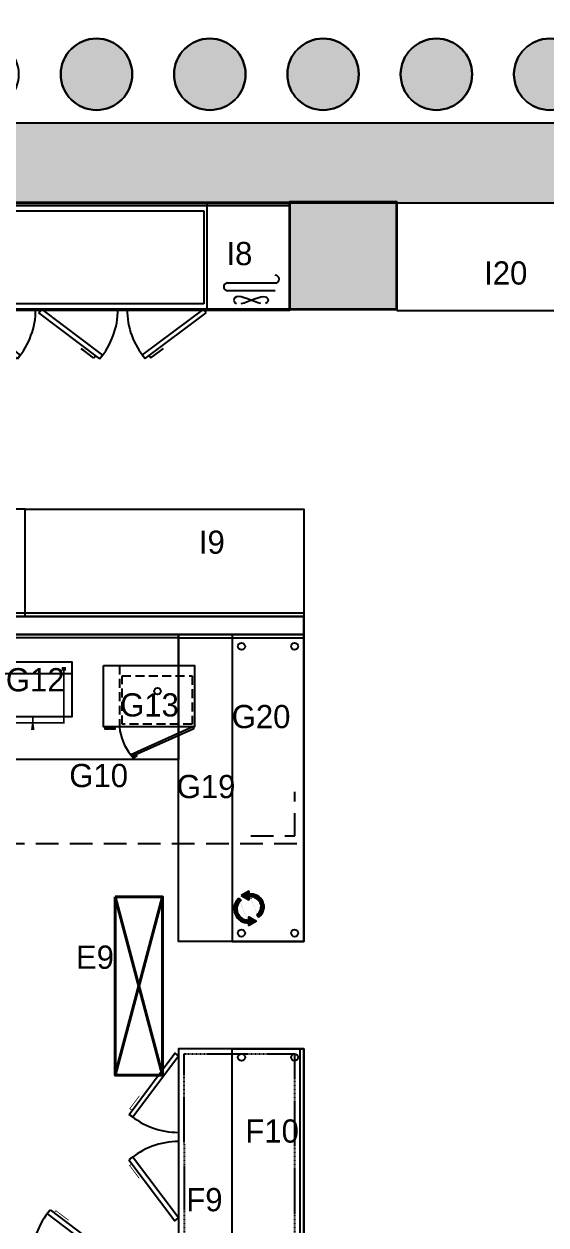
# Model space of a CAD drawing. Header units: millimetres. Extents: x -2729 to 15248, y -12439 to 5292.
# Drawn here: x 7839 to 8131, y -9259 to -8587 of the extents above; entities that cross this region are included whole.
import ezdxf

# ---------------------------------------------------------------- set-up
doc = ezdxf.new("R2010")
doc.units = ezdxf.units.MM
doc.linetypes.add('DASHED', pattern=[0.75, 0.5, -0.25])
doc.linetypes.add('HIDDENX2', pattern=[19.05, 12.7, -6.35])
for name, color, linetype in [('002 Çizgi', 7, 'Continuous'), ('OLCU', 7, 'Continuous'), ('S2000-002 Çizgi', 7, 'Continuous'), ('tefris', 39, 'Continuous')]:
    doc.layers.add(name, color=color, linetype=linetype)
for name, color, linetype, lineweight in [('DUVAR', 7, 'Continuous', 30), ('kolon_Ном_пера__60', 7, 'Continuous', 35), ('mevcut kolonlar_Ном_пера__60', 7, 'Continuous', 35)]:
    doc.layers.add(name, color=color, linetype=linetype, lineweight=lineweight)
doc.styles.add('TAKSİM', font='GOTHIC.TTF', dxfattribs={"height": 20})
pattern_1 = [(360, (5344.1859, -6880.5406), (-1e-16, -0.5588), [0.4064, -0.1524]), (270, (5344.1859, -6880.5406), (-0.5588, 0), [0.4064, -0.1524])]

# ---------------------------------------------------------------- blocks, each defined once
blk = doc.blocks.new('jhkjuhj')
at = {"layer": 'tefris'}
blk.add_circle((-2448793.21, 524949.27), 20, dxfattribs=at)
blk = doc.blocks.new('A$C34EC4B2C')
at = {"layer": 'S2000-002 Çizgi'}
for p, q in [((80.83, 87.67), (46.6, 62.05)), ((82.37, 85.61), (80.83, 87.67)), ((104.65, 85.77), (106.2, 87.82)), ((106.2, 87.82), (140.31, 62.05)), ((108.44, 86.12), (109.44, 87.44)), ((109.44, 87.44), (115.07, 83.18)), ((150.63, 85.77), (152.18, 87.82)), ((152.18, 87.82), (186.29, 62.05)), ((154.42, 86.12), (155.42, 87.44)), ((155.42, 87.44), (161.05, 83.18)), ((48.14, 60), (82.37, 85.61)), ((71.93, 83.07), (70.49, 81.99)), ((77.59, 87.3), (71.93, 83.07)), ((78.58, 85.98), (77.59, 87.3)), ((138.76, 60), (104.65, 85.77)), ((115.07, 83.18), (116.52, 82.09)), ((184.74, 60), (150.63, 85.77)), ((161.05, 83.18), (162.5, 82.09)), ((46.6, 62.05), (48.14, 60)), ((140.31, 62.05), (138.76, 60)), ((186.29, 62.05), (184.74, 60)), ((0, 0), (0, 60)), ((0, 60), (188, 60)), ((12, 54.97), (12.17, 55.71)), ((12.17, 54.24), (12, 54.97)), ((12.17, 55.71), (12.66, 56.35)), ((12.66, 53.6), (12.17, 54.24)), ((12.66, 56.35), (13.47, 56.8)), ((16.07, 56.8), (17.78, 56.35)), ((17.78, 56.35), (19.64, 55.71)), ((19.64, 54.24), (17.78, 53.6)), ((19.64, 55.71), (21.59, 54.97)), ((21.59, 54.97), (19.64, 54.24)), ((23.54, 55.71), (21.59, 54.97)), ((21.59, 54.97), (23.54, 54.24)), ((25.4, 56.35), (23.54, 55.71)), ((23.54, 54.24), (25.4, 53.6)), ((27.1, 56.8), (25.4, 56.35)), ((30.52, 56.35), (29.7, 56.8)), ((31.01, 55.71), (30.52, 56.35)), ((30.52, 53.6), (31.01, 54.24)), ((31.17, 54.97), (31.01, 55.71)), ((31.01, 54.24), (31.17, 54.97)), ((46.11, 60), (46.11, 0)), ((48, 5), (48, 57)), ((48, 57), (185, 57)), ((185, 57), (185, 5)), ((188, 2), (188, 60)), ((188, 60), (188, 0)), ((8, 49.66), (34.67, 49.66)), ((13.47, 53.14), (12.66, 53.6)), ((14.62, 52.97), (13.47, 53.14)), ((16.07, 53.14), (14.62, 52.97)), ((17.78, 53.6), (16.07, 53.14)), ((25.4, 53.6), (27.1, 53.14)), ((27.1, 53.14), (28.56, 52.97)), ((28.56, 52.97), (29.7, 53.14)), ((29.7, 53.14), (30.52, 53.6)), ((34.67, 45.32), (8, 45.32)), ((188, 2), (0, 2)), ((185, 5), (48, 5)), ((188, 0), (0, 0))]:
    blk.add_line(p, q, dxfattribs=at)
for centre, radius, start, end in [((48.14, 60), 42.75, 0, 40.24497), ((138.76, 60), 42.75, 139.49079, 180), ((184.74, 60), 42.75, 139.49079, 180), ((34.67, 47.49), 2.17, 270, 90), ((8, 43.15), 2.17, 90, 270)]:
    blk.add_arc(centre, radius, start, end, dxfattribs=at)
blk = doc.blocks.new('A$C67BA2794')
at = {"layer": 'S2000-002 Çizgi'}
blk.add_lwpolyline([(0, 7.57), (44, 7.57), (44, 38.03), (0, 38.03)], close=True, dxfattribs=at)
for points, const_width in [([(3.46, 34.35), (5.8, 34.35)], 2), ([(4.63, 34.03), (4.63, 4.11), (22, 4.11)], 1), ([(39.37, 34.03), (39.37, 4.11), (22, 4.11)], 1), ([(40.54, 34.35), (38.2, 34.35)], 2)]:
    blk.add_lwpolyline(points, dxfattribs=dict(at, const_width=const_width))
blk.add_lwpolyline([(44, 31.48), (0, 31.48)], dxfattribs=at)
blk.add_lwpolyline([(21.94, 7.48, 1, 1, 0), (21.94, 3.72, 1, 2, 0), (21.94, 0, 2, 2, 0)], format="xyseb", dxfattribs=at)
blk = doc.blocks.new('A$C5ACE57BF')
at = {"layer": 'S2000-002 Çizgi', "linetype": 'DASHED', "ltscale": 10}
blk.add_line((9, 51.89), (9, 17.49), dxfattribs=at)
at = {"layer": 'S2000-002 Çizgi'}
for points in [[(0, 51.89), (51, 51.89), (51, 17.49), (0, 17.49)], [(0.91, 17.49), (3.16, 17.49), (3.16, 16.29), (0.91, 16.29)], [(4.19, 17.49), (6.44, 17.49), (6.44, 16.29), (4.19, 16.29)], [(15.95, 1.09), (50.53, 16.66), (49.98, 17.49), (15.39, 1.92)], [(15.95, 1.09), (17.85, 2.36), (18.58, 1.27), (16.68, 0)]]:
    blk.add_lwpolyline(points, close=True, dxfattribs=at)
at = {"layer": 'S2000-002 Çizgi', "linetype": 'DASHED', "ltscale": 10}
blk.add_lwpolyline([(10.38, 46.15), (49.61, 46.15), (49.61, 18.96), (10.38, 18.96)], close=True, dxfattribs=at)
at = {"layer": 'S2000-002 Çizgi'}
blk.add_circle((30.19, 37.53), 1.85, dxfattribs=at)
blk.add_arc((36.09, 19.51), 27.17, 184.27712, 220.36586, dxfattribs=at)
blk = doc.blocks.new('A$C0E79646F')
at = {"layer": '002 Çizgi', "color": 7}
blk.add_line((2, 188), (2.02, 0), dxfattribs=at)
for points in [[(70, 188.01), (0, 188), (0.02, 0), (70.02, 0.01)], [(66.98, 171.57), (66.8, 170.11), (66.35, 168.41), (65.71, 166.54), (64.97, 164.59), (64.24, 162.65), (63.6, 160.78), (63.14, 159.08), (62.97, 157.62), (63.15, 156.48), (63.6, 155.66), (64.24, 155.17), (64.97, 155.01), (65.71, 155.17), (66.35, 155.66), (66.8, 156.48), (66.98, 157.62), (66.8, 159.08), (66.35, 160.78), (65.71, 162.65), (64.97, 164.59), (64.24, 166.54), (63.6, 168.41), (63.14, 170.11), (62.97, 171.57), (63.14, 172.71), (63.6, 173.53), (64.24, 174.02), (64.97, 174.18), (65.71, 174.02), (66.35, 173.53), (66.8, 172.71)], [(97.83, 62.07), (72.05, 96.18), (70.01, 94.63), (95.78, 60.52)], [(97.68, 36.7), (72.07, 2.47), (70.02, 4.01), (95.62, 38.24)]]:
    blk.add_lwpolyline(points, close=True, dxfattribs=at)
for points in [[(55.32, 177.67), (55.32, 151, -1), (50.98, 151)], [(59.67, 151), (59.67, 177.67, 1), (55.32, 177.67)]]:
    blk.add_lwpolyline(points, format="xyb", dxfattribs=at)
blk.add_lwpolyline([(2, 143), (70, 143.01)], dxfattribs=at)
at = {"layer": '002 Çizgi', "color": 7, "linetype": 'DASHED'}
blk.add_lwpolyline([(5, 140), (5.02, 3), (67.02, 3.01), (67, 140.01)], close=True, dxfattribs=at)
at = {"layer": '002 Çizgi', "color": 7, "const_width": 0.428}
for points in [[(96.13, 64.31), (97.45, 65.31), (93.19, 70.94), (92.1, 72.39)], [(95.99, 34.45), (97.32, 33.46), (93.09, 27.8), (92, 26.35)]]:
    blk.add_lwpolyline(points, dxfattribs=at)
at = {"layer": '002 Çizgi', "color": 7}
for centre, start, end in [((70.01, 94.63), 270.00505, 310.51426), ((70.02, 4.01), 49.76008, 90.00505)]:
    blk.add_arc(centre, 42.75, start, end, dxfattribs=at)
at = {"layer": 'S2000-002 Çizgi'}
blk.add_lwpolyline([(70, 186), (2, 186), (2, 188), (70, 188)], close=True, dxfattribs=at)
blk = doc.blocks.new('A$C01E77913')
at = {"layer": 'S2000-002 Çizgi'}
for points in [[(2, 26.8), (15, 26.8, -0.414214), (17, 24.8), (17, 2, -0.414214), (15, 0), (2, 0, -0.414214), (0, 2), (0, 24.8, -0.414214)], [(4, 24.8), (13, 24.8, -0.414214), (15, 22.8), (15, 4, -0.414214), (13, 2), (4, 2, -0.414214), (2, 4), (2, 22.8, -0.414214)]]:
    blk.add_lwpolyline(points, format="xyb", close=True, dxfattribs=at)
blk.add_lwpolyline([(4.71, 14.27), (12.21, 14.27), (12.21, 13.52), (4.71, 13.52)], close=True, dxfattribs=at)
blk.add_circle((8.46, 13.87), 3.82, dxfattribs=at)
blk = doc.blocks.new('A$C3596506F')
at = {"layer": '002 Çizgi', "color": 7}
for p, q in [((95.82, 135), (95.82, 0)), ((31.47, 128.52), (31.01, 127.7)), ((32.11, 129.01), (31.47, 128.52)), ((32.84, 129.17), (32.11, 129.01)), ((33.58, 129.01), (32.84, 129.17)), ((34.22, 128.52), (33.58, 129.01)), ((34.67, 127.7), (34.22, 128.52)), ((38.15, 106), (38.15, 132.67)), ((42.5, 132.67), (42.5, 106)), ((31.01, 127.7), (30.84, 126.56)), ((30.84, 126.56), (31.01, 125.1)), ((31.01, 125.1), (31.47, 123.4)), ((31.47, 123.4), (32.11, 121.54)), ((32.11, 121.54), (32.84, 119.59)), ((32.84, 119.59), (33.58, 121.54)), ((33.58, 121.54), (34.22, 123.4)), ((34.22, 123.4), (34.67, 125.1)), ((34.85, 126.56), (34.67, 127.7)), ((34.67, 125.1), (34.85, 126.56)), ((31.01, 114.07), (31.47, 115.78)), ((31.47, 115.78), (32.11, 117.64)), ((32.11, 117.64), (32.84, 119.59)), ((32.84, 119.59), (33.58, 117.64)), ((33.58, 117.64), (34.22, 115.78)), ((34.22, 115.78), (34.67, 114.07)), ((30.84, 112.62), (31.01, 114.07)), ((31.01, 111.47), (30.84, 112.62)), ((31.47, 110.66), (31.01, 111.47)), ((32.11, 110.17), (31.47, 110.66)), ((32.84, 110), (32.11, 110.17)), ((33.58, 110.17), (32.84, 110)), ((34.22, 110.66), (33.58, 110.17)), ((34.67, 111.47), (34.22, 110.66)), ((34.67, 114.07), (34.85, 112.62)), ((34.85, 112.62), (34.67, 111.47))]:
    blk.add_line(p, q, dxfattribs=at)
for points in [[(27.82, 135), (97.82, 135), (97.82, 0), (27.82, 0)], [(65.82, 0), (65.82, 135), (97.82, 135), (97.82, 0)], [(0, 63.04), (25.77, 97.15), (27.82, 95.6), (2.05, 61.49)], [(0, 35.2), (25.77, 1.09), (27.82, 2.64), (2.05, 36.75)]]:
    blk.add_lwpolyline(points, close=True, dxfattribs=at)
blk.add_lwpolyline([(95.82, 98), (27.82, 98)], dxfattribs=at)
at = {"layer": '002 Çizgi', "color": 7, "linetype": 'DASHED'}
blk.add_lwpolyline([(92.82, 95), (92.82, 3), (30.82, 3), (30.82, 95)], close=True, dxfattribs=at)
at = {"layer": '002 Çizgi', "color": 7, "const_width": 0.428}
for points in [[(1.7, 65.28), (0.38, 66.28), (4.63, 71.91), (5.72, 73.36)], [(1.7, 32.96), (0.38, 31.96), (4.63, 26.33), (5.72, 24.89)]]:
    blk.add_lwpolyline(points, dxfattribs=at)
at = {"layer": '002 Çizgi', "color": 7}
for centre, radius, start, end in [((40.32, 132.67), 2.17, 0, 180), ((44.67, 106), 2.17, 180, 0), ((27.82, 95.6), 42.75, 229.49079, 270), ((27.82, 2.64), 42.75, 90, 130.50921)]:
    blk.add_arc(centre, radius, start, end, dxfattribs=at)
at = {"layer": '002 Çizgi', "color": 7, "rotation": 90}
for p in [(95.21, 115.51), (95.21, 97.51), (95.21, 79.51), (95.21, 61.51), (95.21, 43.51), (95.21, 25.51), (95.21, 7.51)]:
    blk.add_blockref('A$C01E77913', p, dxfattribs=at)

msp = doc.modelspace()

# ---------------------------------------------------------------- hatches: boundary and pattern name
h = msp.add_hatch(color=256)
h.dxf.hatch_style = 1
h.set_gradient(color1=(142, 90, 31), color2=(242, 225, 192), tint=1, name='HEMISPHERICAL')
h.paths.add_polyline_path([(8202.846, -8687.557), (8202.846, -8642.569), (6902.799, -8642.563), (6902.802, -8687.563)])
h = msp.add_hatch(color=7)
h.paths.add_polyline_path([(7447.799, -8747.562), (7447.799, -8687.562), (7387.8, -8687.562), (7387.8, -8747.562)])
h.paths.add_polyline_path([(8047.799, -8747.562), (8047.799, -8687.562), (7987.799, -8687.562), (7987.799, -8747.562)])
at = {"layer": 'OLCU'}
h = msp.add_hatch(color=18, dxfattribs=at)
h.set_gradient(color1=(8, 8, 8), color2=(145, 145, 145), rotation=270, one_color=1, tint=0.57, name='INVCYLINDER')
h.paths.add_polyline_path([(7899.791, -8615.379, 1), (7859.791, -8615.379, 1)])
h = msp.add_hatch(color=18, dxfattribs=at)
h.set_gradient(color1=(8, 8, 8), color2=(145, 145, 145), rotation=270, one_color=1, tint=0.57, name='INVCYLINDER')
h.paths.add_polyline_path([(7963.18, -8615.38, 1), (7923.18, -8615.38, 1)])
h = msp.add_hatch(color=18, dxfattribs=at)
h.set_gradient(color1=(8, 8, 8), color2=(145, 145, 145), rotation=270, one_color=1, tint=0.57, name='INVCYLINDER')
h.paths.add_polyline_path([(8026.569, -8615.38, 1), (7986.569, -8615.38, 1)])
h = msp.add_hatch(color=18, dxfattribs=at)
h.set_gradient(color1=(8, 8, 8), color2=(145, 145, 145), rotation=270, one_color=1, tint=0.57, name='INVCYLINDER')
h.paths.add_polyline_path([(8089.958, -8615.38, 1), (8049.958, -8615.38, 1)])
h = msp.add_hatch(color=18, dxfattribs=at)
h.set_gradient(color1=(8, 8, 8), color2=(145, 145, 145), rotation=270, one_color=1, tint=0.57, name='INVCYLINDER')
h.paths.add_polyline_path([(8153.347, -8615.381, 1), (8113.347, -8615.381, 1)])
at = {"layer": 'S2000-002 Çizgi'}
h = msp.add_hatch(dxfattribs=at)
h.set_pattern_fill('ANGLE', color=256, scale=0.08, style=0)
h.set_pattern_definition(pattern_1)
edge = h.paths.add_edge_path()
edge.add_ellipse((7966.301, -9081.342), major_axis=(3.926, 3.926), ratio=1, start_angle=260.879959, end_angle=418.608866)
edge.add_line((7964.995, -9075.945), (7964.995, -9074.345))
edge.add_ellipse((7966.327, -9081.351), major_axis=(-5.043, 5.043), ratio=1, start_angle=171.716169, end_angle=325.767525, ccw=False)
edge.add_line((7970.591, -9087.068), (7969.556, -9085.841))
h.paths.add_polyline_path([(7960.817, -9075.029), (7964.995, -9072.617), (7964.995, -9077.441)])
h = msp.add_hatch(dxfattribs=at)
h.set_pattern_fill('ANGLE', color=256, scale=0.08, style=0)
h.set_pattern_definition(pattern_1)
edge = h.paths.add_edge_path()
edge.add_line((7964.995, -9088.745), (7964.995, -9090.345))
edge.add_ellipse((7964.532, -9082.553), major_axis=(5.52, 5.52), ratio=1, start_angle=87.012966, end_angle=228.400476, ccw=False)
edge.add_line((7959.307, -9076.753), (7960.663, -9077.715))
edge.add_ellipse((7964.533, -9082.561), major_axis=(4.385, 4.385), ratio=1, start_angle=83.613825, end_angle=229.270387)
h.paths.add_polyline_path([(7964.995, -9087.017), (7969.173, -9089.429), (7964.995, -9091.841)])

# ---------------------------------------------------------------- linework, layer by layer
at = {"color": 4, "lineweight": 40, "ltscale": 0.005}
for p, q in [((7890.27, -9175.597), (7916.802, -9075.801)), ((7890.27, -9075.801), (7916.802, -9175.597))]:
    msp.add_line(p, q, dxfattribs=at)
for points in [[(8202.846, -8687.562), (6902.8, -8687.562), (6902.8, -8642.563), (8202.846, -8642.563)], [(7447.799, -8687.562), (7987.772, -8687.562), (7987.772, -8747.561), (7447.799, -8747.561)], [(8047.799, -8747.561), (8202.846, -8747.561), (8202.846, -8687.562), (8047.799, -8687.562)], [(7839.873, -8858.87), (7995.772, -8858.87), (7995.772, -8918.87), (7839.873, -8918.87)], [(7839.873, -8916.87), (7995.772, -8916.87), (7995.772, -8918.856), (7839.873, -8918.857)], [(7925.772, -8930.853), (7995.772, -8930.853), (7995.772, -8928.853), (7925.772, -8928.853)]]:
    msp.add_lwpolyline(points, close=True)
msp.add_lwpolyline([(7890.27, -9075.801), (7916.802, -9075.801), (7916.802, -9175.597), (7890.27, -9175.597)], close=True, dxfattribs=at)
at = {"layer": 'DUVAR', "linetype": 'Continuous'}
for p, q in [((7995.772, -8918.856), (7125.874, -8918.87)), ((7995.772, -8918.856), (7125.874, -8918.87)), ((7995.772, -8918.87), (7995.772, -8928.87)), ((7995.772, -8928.87), (7092.8, -8928.87))]:
    msp.add_line(p, q, dxfattribs=at)
at = {"layer": 'kolon_Ном_пера__60', "linetype": 'Continuous', "flags": 128}
msp.add_lwpolyline([(8047.799, -8746.869), (8047.799, -8686.869), (7987.799, -8686.869), (7987.799, -8746.869)], close=True, dxfattribs=at)
at = {"layer": 'mevcut kolonlar_Ном_пера__60', "linetype": 'Continuous', "flags": 128}
msp.add_lwpolyline([(8047.799, -8746.869), (8047.799, -8686.869), (7987.799, -8686.869), (7987.799, -8746.869)], close=True, dxfattribs=at)
at = {"layer": 'S2000-002 Çizgi'}
for p, q in [((7960.663, -9077.715), (7959.307, -9076.753)), ((7969.556, -9085.841), (7970.591, -9087.068))]:
    msp.add_line(p, q, dxfattribs=at)
at = {"layer": 'S2000-002 Çizgi', "linetype": 'HIDDENX2'}
msp.add_lwpolyline([(7995.772, -8928.853), (7445.772, -8928.87), (7445.772, -9045.87), (7995.772, -9045.853)], close=True, dxfattribs=at)
at = {"layer": 'S2000-002 Çizgi'}
for points in [[(7813.772, -8928.853), (7925.772, -8928.853), (7925.772, -8998.853), (7813.772, -8998.853)], [(7925.772, -8930.853), (7813.772, -8930.853), (7813.772, -8928.853), (7925.772, -8928.853)], [(7995.772, -9100.859), (7925.772, -9100.859), (7925.772, -8928.853), (7995.772, -8928.853)], [(7995.772, -8928.853), (7955.772, -8928.853), (7955.772, -9100.859), (7995.772, -9100.859)], [(7960.817, -9075.029), (7964.995, -9077.441), (7964.995, -9072.617)], [(7969.173, -9089.429), (7964.995, -9091.841), (7964.995, -9087.017)], [(7995.772, -9348.865), (7955.772, -9348.865), (7955.772, -9160.862), (7995.772, -9160.862)]]:
    msp.add_lwpolyline(points, close=True, dxfattribs=at)
at = {"layer": 'S2000-002 Çizgi', "linetype": 'HIDDENX2'}
msp.add_lwpolyline([(7966.192, -9041.557), (7990.772, -9041.557), (7990.772, -9016.977)], dxfattribs=at)
at = {"layer": 'S2000-002 Çizgi'}
for centre in [(7960.913, -8935.605), (7990.632, -8935.605), (7960.913, -9096.107), (7990.632, -9096.107), (7960.913, -9165.608), (7990.632, -9165.608)]:
    msp.add_circle(centre, 1.973, dxfattribs=at)
for centre, radius, start, end in [((7966.327, -9081.351), 7.132, 306.716169, 100.767525), ((7964.532, -9082.553), 7.806, 132.012966, 273.400476), ((7964.533, -9082.561), 6.202, 128.613825, 274.270387), ((7966.301, -9081.342), 5.553, 305.879959, 103.608866)]:
    msp.add_arc(centre, radius, start, end, dxfattribs=at)

# ---------------------------------------------------------------- block references
at = {"rotation": 270}
msp.add_blockref('A$C3596506F', (7790.772, -9251.058), dxfattribs=at)
at = {"layer": 'OLCU', "xscale": -1, "rotation": 219.3459023106055}
for p in [(1568729.688, 1949881.4), (1568793.076, 1949881.4), (1568856.465, 1949881.399), (1568919.854, 1949881.399), (1568983.243, 1949881.399), (1569046.632, 1949881.398)]:
    msp.add_blockref('jhkjuhj', p, dxfattribs=at)
at = {"layer": 'OLCU', "rotation": 276.9230769275784}
for p in [(-218072.599, -2502829.771), (-218009.21, -2502829.772), (-217945.821, -2502829.772), (-217882.433, -2502829.772), (-217819.044, -2502829.772)]:
    msp.add_blockref('jhkjuhj', p, dxfattribs=at)
at = {"layer": 'S2000-002 Çizgi', "rotation": 180}
for name, p in [('A$C34EC4B2C', (7987.799, -8686.869)), ('A$C0E79646F', (7995.772, -9160.868))]:
    msp.add_blockref(name, p, dxfattribs=at)
at = {"layer": 'S2000-002 Çizgi', "xscale": -1}
msp.add_blockref('A$C34EC4B2C', (7839.873, -8918.87), dxfattribs=at)
at = {"layer": 'S2000-002 Çizgi'}
for name, p in [('A$C67BA2794', (7822.201, -8982.476)), ('A$C5ACE57BF', (7883.707, -8998.174))]:
    msp.add_blockref(name, p, dxfattribs=at)

# ---------------------------------------------------------------- texts
at = {"style": 'TAKSİM'}
for s, p in [('I8', (7952.499, -8722.21)), ('I20', (8096.677, -8733.077)), ('I9', (7937.086, -8883.748)), ('G12', (7829.106, -8960.769)), ('G13', (7893.031, -8974.838)), ('G20', (7955.444, -8981.373)), ('G10', (7864.592, -9014.366)), ('G19', (7924.654, -9020.536)), ('E9', (7868.317, -9116.059)), ('F10', (7963.087, -9213.355)), ('F9', (7930.047, -9251.774))]:
    msp.add_text(s, height=13, dxfattribs=at).set_placement(p)

doc.saveas('drawing.dxf')
